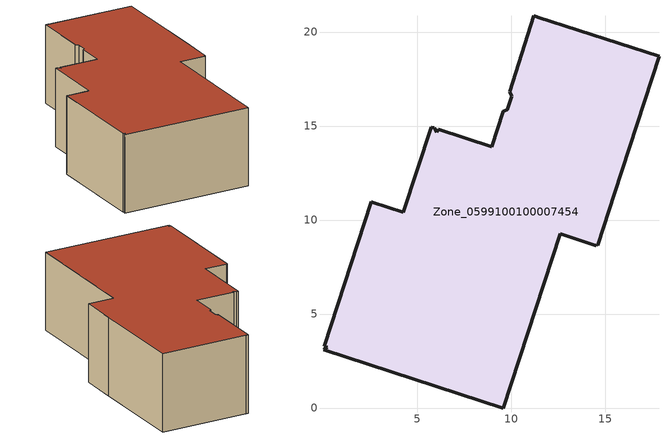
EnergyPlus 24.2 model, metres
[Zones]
Zone_0599100100007454
 floor ground (C_G): 11.42,20.79 17.87,18.71 15.53,11.45 14.61,8.66 14.57,8.71 14.54,8.63 12.62,9.26 9.6,0 0.02,3.1 0.21,3.23 0.06,3.29 2.57,10.97 2.62,10.95 4.27,10.41 5.77,14.94 5.9,14.9 6.05,14.68 6.13,14.82 8.98,13.91 9.59,15.79 9.78,15.87 10.03,16.59 9.92,16.84 11.22,20.86 11.36,20.81 z0.5
 wall outside (C_F): 9.6,0 12.62,9.26 14.54,8.63 14.57,8.71 14.61,8.66 15.53,11.45 17.87,18.71 11.42,20.79 11.36,20.81 11.22,20.86 9.92,16.84 10.03,16.59 9.78,15.87 9.59,15.79 8.98,13.91 6.13,14.82 6.05,14.68 5.9,14.9 5.77,14.94 4.27,10.41 2.62,10.95 2.57,10.97 0.06,3.29 0.21,3.23 0.02,3.1 9.6,0 z0.5:6.5
 roof outside (C_R): 17.87,18.71 11.42,20.79 11.36,20.81 11.22,20.86 9.92,16.84 10.03,16.59 9.78,15.87 9.59,15.79 8.98,13.91 6.13,14.82 6.05,14.68 5.9,14.9 5.77,14.94 4.27,10.41 2.62,10.95 2.57,10.97 0.06,3.29 0.21,3.23 0.02,3.1 9.6,0 12.62,9.26 14.54,8.63 14.57,8.71 14.61,8.66 15.53,11.45 z6.5
[BUILDING]
Pand.0599100100007454: North Axis=0; Terrain=City; Loads Convergence Tolerance Value=0.04; Temperature Convergence Tolerance Value=0.4; Solar Distribution=FullExterior; Maximum Number of Warmup Days=25; Minimum Number of Warmup Days=1
[Site:Location]
Rotterdam.The.Hague.AP_ZH_NLD Design_Conditions: Latitude=51.96; Longitude=4.45; Time Zone=1; Elevation=-4.5
[SITE:GROUNDTEMPERATURE:BUILDINGSURFACE]
18, 18, 18, 18, 18, 18, 18, 18, 18, 18, 18, 18
[MATERIAL] Thermal Absorptance=0.9; Solar Absorptance=0.7; Visible Absorptance=0.7
Name | Roughness | Thickness | Conductivity | Density | Specific Heat
G.D.2015-2018 | MediumSmooth | 0.15 | 0.0428571 | 540 | 1210
F.D.2015-2018 | Rough | 0.3 | 0.0666667 | 1920 | 840
R.D.2015-2018 | MediumRough | 0.2 | 0.0333333 | 1500 | 1000
[CONSTRUCTION]
C_G: G.D.2015-2018
C_F: F.D.2015-2018
C_R: R.D.2015-2018
[ZONE]
Zone_0599100100007454: Type=1; Multiplier=1; Ceiling Height=Autocalculate; Volume=Autocalculate; Floor Area=autocalculate; Part of Total Floor Area=Yes
[ZONEINFILTRATION:DESIGNFLOWRATE]
Infil_Zone_0599100100007454: Zone or ZoneList or Space or SpaceList=Zone_0599100100007454; Schedule=AlwaysOn; Design Flow Rate Calculation Method=Flow/Area; Flow Rate per Floor Area=0.0021; Constant Term Coefficient=1; Temperature Term Coefficient=0; Velocity Term Coefficient=0; Velocity Squared Term Coefficient=0
[HVACTEMPLATE:ZONE:IDEALLOADSAIRSYSTEM]
Zone_0599100100007454: Maximum Heating Supply Air Temperature=50; Minimum Cooling Supply Air Temperature=13; Maximum Heating Supply Air Humidity Ratio=0.0156; Minimum Cooling Supply Air Humidity Ratio=0.0077; Heating Limit=NoLimit; Cooling Limit=NoLimit; Dehumidification Control Type=ConstantSensibleHeatRatio; Cooling Sensible Heat Ratio=0.7; Dehumidification Setpoint=60; Humidification Control Type=None; Humidification Setpoint=30; Outdoor Air Method=None; Outdoor Air Flow Rate per Person=0.00944; Outdoor Air Flow Rate per Zone Floor Area=0; Outdoor Air Flow Rate per Zone=0; Demand Controlled Ventilation Type=None; Outdoor Air Economizer Type=NoEconomizer; Heat Recovery Type=None; Sensible Heat Recovery Effectiveness=0.7; Latent Heat Recovery Effectiveness=0.65
[ZONECONTROL:THERMOSTAT]
ThermostatControl_Zone_0599100100007454: Zone or ZoneList=Zone_0599100100007454; Control Type Schedule=DualSetpointControlType; Control 1=Thermostat_Zone_0599100100007454; Temperature Difference Between Cutout And Setpoint=0
[THERMOSTATSETPOINT:DUALSETPOINT]
Thermostat_Zone_0599100100007454: Heating Setpoint Temperature Schedule=HeatingSetpoint_Zone_0599100100007454; Cooling Setpoint Temperature Schedule=CoolingSetpoint_Zone_0599100100007454
[SCHEDULE:COMPACT]
HeatingSetpoint_Zone_0599100100007454: Through: 12/31, For: AllDays, Until: 24:00, 21
CoolingSetpoint_Zone_0599100100007454: Through: 12/31, For: AllDays, Until: 24:00, 24
DualSetpointControlType: Through: 12/31, For: AllDays, Until: 24:00, 4
AlwaysOn: Through: 12/31, For: AllDays, Until: 24:00, 1
